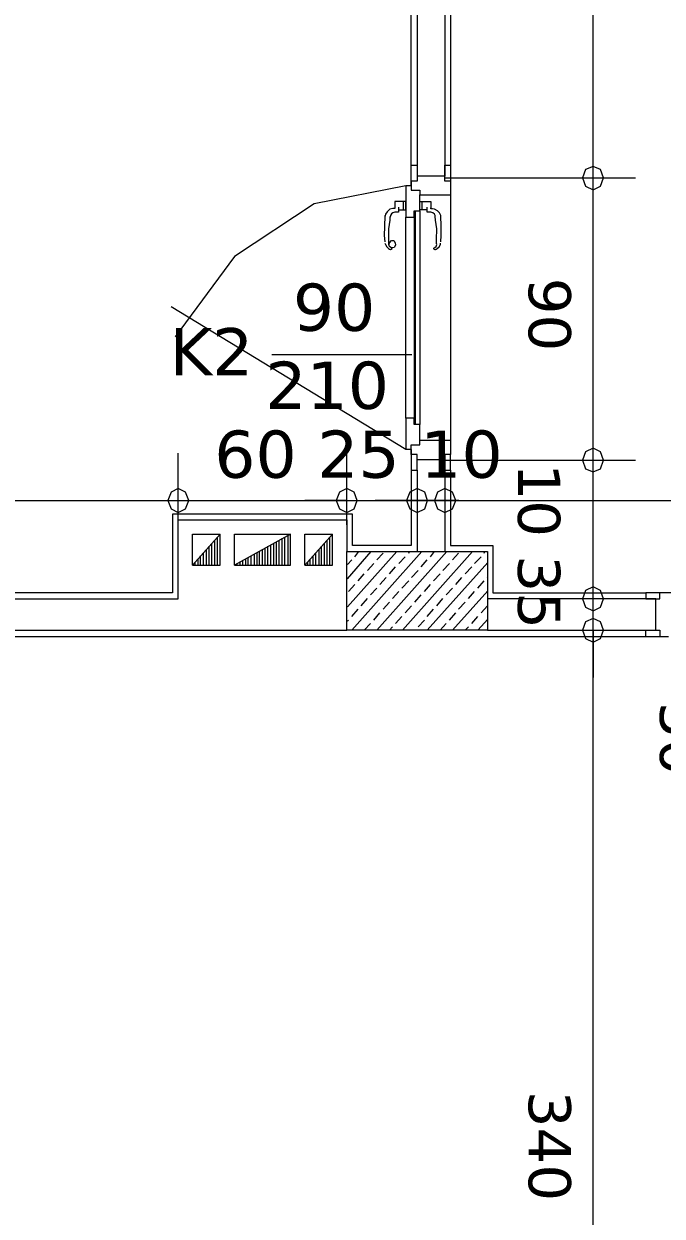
# Model space of a CAD drawing. Header units: millimetres. Extents: x 1.23 to 6.48, y 0.82 to 9.22.
# Drawn here: x 3.52 to 4.23, y 4.995 to 6.322 of the extents above; entities that cross this region are included whole.
import ezdxf

# ---------------------------------------------------------------- set-up
doc = ezdxf.new("R2010")
doc.units = ezdxf.units.MM
doc.layers.add('PDF_Geometry', color=7, linetype='Continuous', true_color=0x66ccff)
doc.layers.add('PDF_Text', color=7, linetype='Continuous')
doc.styles.add('PDF Verdana', font='verdana.ttf')

msp = doc.modelspace()

# ---------------------------------------------------------------- linework, layer by layer
at = {"layer": 'PDF_Geometry', "color": 7, "lineweight": 5}
for p, q in [((4.1535, 6.0322), (4.1535, 6.7847)), ((4.1452, 6.1603), (4.1417, 6.1509)), ((4.1535, 6.1638), (4.1452, 6.1603)), ((4.1618, 6.1603), (4.1535, 6.1638)), ((4.165, 6.1509), (4.1618, 6.1603)), ((3.9887, 6.1509), (4.2006, 6.1509)), ((4.1417, 6.1509), (4.1452, 6.1416)), ((4.1618, 6.1416), (4.165, 6.1509)), ((4.1452, 6.1416), (4.1535, 6.1376)), ((4.1535, 6.1376), (4.1618, 6.1416)), ((4.1535, 5.7172), (4.1535, 6.1373)), ((3.6917, 5.7701), (3.6917, 5.8446)), ((3.8794, 5.7648), (3.8794, 5.8446)), ((4.1452, 5.8459), (4.1417, 5.8366)), ((4.1535, 5.8499), (4.1452, 5.8459)), ((4.1618, 5.8459), (4.1535, 5.8499)), ((4.165, 5.8366), (4.1618, 5.8459)), ((3.9887, 5.8366), (4.2006, 5.8366)), ((4.1417, 5.8366), (4.1452, 5.8271)), ((4.1618, 5.8271), (4.165, 5.8366)), ((4.1452, 5.8271), (4.1535, 5.8237)), ((4.1535, 5.8237), (4.1618, 5.8271)), ((3.6917, 5.8052), (3.6838, 5.8012)), ((3.6917, 5.8052), (3.6838, 5.8012)), ((3.7, 5.8012), (3.6917, 5.8052)), ((3.7, 5.8012), (3.6917, 5.8052)), ((3.8794, 5.8052), (3.8712, 5.8012)), ((3.8794, 5.8052), (3.8712, 5.8012)), ((3.8877, 5.8012), (3.8794, 5.8052)), ((3.8877, 5.8012), (3.8794, 5.8052)), ((3.9579, 5.8052), (3.9496, 5.8012)), ((3.9579, 5.8052), (3.9496, 5.8012)), ((3.9661, 5.8012), (3.9579, 5.8052)), ((3.9661, 5.8012), (3.9579, 5.8052)), ((3.9887, 5.8052), (3.9804, 5.8012)), ((3.9887, 5.8052), (3.9804, 5.8012)), ((3.9972, 5.8012), (3.9887, 5.8052)), ((3.9972, 5.8012), (3.9887, 5.8052)), ((2.5976, 5.7917), (3.7385, 5.7917)), ((3.645, 5.7917), (3.9262, 5.7917)), ((3.6838, 5.8012), (3.6802, 5.7917)), ((3.6838, 5.8012), (3.6802, 5.7917)), ((3.6802, 5.7917), (3.6838, 5.7824)), ((3.6802, 5.7917), (3.6838, 5.7824)), ((3.7036, 5.7917), (3.7, 5.8012)), ((3.7036, 5.7917), (3.7, 5.8012)), ((3.7, 5.7824), (3.7036, 5.7917)), ((3.7, 5.7824), (3.7036, 5.7917)), ((3.8794, 5.7917), (3.8327, 5.7917)), ((3.8712, 5.8012), (3.8676, 5.7917)), ((3.8712, 5.8012), (3.8676, 5.7917)), ((3.8676, 5.7917), (3.8712, 5.7824)), ((3.8676, 5.7917), (3.8712, 5.7824)), ((3.891, 5.7917), (3.8877, 5.8012)), ((3.891, 5.7917), (3.8877, 5.8012)), ((3.8877, 5.7824), (3.891, 5.7917)), ((3.8877, 5.7824), (3.891, 5.7917)), ((3.891, 5.7917), (4.802, 5.7917)), ((3.9579, 5.7917), (3.9108, 5.7917)), ((3.9496, 5.8012), (3.946, 5.7917)), ((3.9496, 5.8012), (3.946, 5.7917)), ((3.946, 5.7917), (3.9496, 5.7824)), ((3.946, 5.7917), (3.9496, 5.7824)), ((4.0041, 5.7917), (3.9579, 5.7917)), ((3.9694, 5.7917), (3.9661, 5.8012)), ((3.9694, 5.7917), (3.9661, 5.8012)), ((3.9661, 5.7824), (3.9694, 5.7917)), ((3.9661, 5.7824), (3.9694, 5.7917)), ((3.9804, 5.8012), (3.9769, 5.7917)), ((3.9804, 5.8012), (3.9769, 5.7917)), ((3.9769, 5.7917), (3.9804, 5.7824)), ((3.9769, 5.7917), (3.9804, 5.7824)), ((3.9887, 5.7917), (4.036, 5.7917)), ((4.0007, 5.7917), (3.9972, 5.8012)), ((4.0007, 5.7917), (3.9972, 5.8012)), ((3.9972, 5.7824), (4.0007, 5.7917)), ((3.9972, 5.7824), (4.0007, 5.7917)), ((3.6838, 5.7824), (3.6917, 5.7784)), ((3.6838, 5.7824), (3.6917, 5.7784)), ((3.6917, 5.7784), (3.7, 5.7824)), ((3.6917, 5.7784), (3.7, 5.7824)), ((3.8712, 5.7824), (3.8794, 5.7784)), ((3.8712, 5.7824), (3.8794, 5.7784)), ((3.8794, 5.7784), (3.8877, 5.7824)), ((3.8794, 5.7784), (3.8877, 5.7824)), ((3.9496, 5.7824), (3.9579, 5.7784)), ((3.9496, 5.7824), (3.9579, 5.7784)), ((3.9579, 5.7784), (3.9661, 5.7824)), ((3.9579, 5.7784), (3.9661, 5.7824)), ((3.9804, 5.7824), (3.9887, 5.7784)), ((3.9804, 5.7824), (3.9887, 5.7784)), ((3.9887, 5.7784), (3.9972, 5.7824)), ((3.9887, 5.7784), (3.9972, 5.7824)), ((4.1535, 5.6823), (4.1535, 5.735)), ((4.1535, 5.6955), (4.1452, 5.6915)), ((4.1535, 4.4051), (4.1535, 5.6995)), ((4.1618, 5.6915), (4.1535, 5.6955)), ((4.1452, 5.6915), (4.1417, 5.6823)), ((4.1417, 5.6823), (4.1452, 5.673)), ((4.165, 5.6823), (4.1618, 5.6915)), ((4.1618, 5.673), (4.165, 5.6823)), ((4.1452, 5.673), (4.1535, 5.669)), ((4.1535, 5.669), (4.1618, 5.673)), ((4.1452, 5.6565), (4.1417, 5.6472)), ((4.1452, 5.6565), (4.1417, 5.6472)), ((4.1535, 5.6605), (4.1452, 5.6565)), ((4.1535, 5.6605), (4.1452, 5.6565)), ((4.1618, 5.6565), (4.1535, 5.6605)), ((4.1618, 5.6565), (4.1535, 5.6605)), ((4.165, 5.6472), (4.1618, 5.6565)), ((4.165, 5.6472), (4.1618, 5.6565)), ((4.1417, 5.6472), (4.1452, 5.6379)), ((4.1417, 5.6472), (4.1452, 5.6379)), ((4.1535, 5.6472), (4.1535, 5.5945)), ((4.1618, 5.6379), (4.165, 5.6472)), ((4.1618, 5.6379), (4.165, 5.6472)), ((4.1452, 5.6379), (4.1535, 5.6339)), ((4.1452, 5.6379), (4.1535, 5.6339)), ((4.1535, 5.6339), (4.1618, 5.6379)), ((4.1535, 5.6339), (4.1618, 5.6379))]:
    msp.add_line(p, q, dxfattribs=at)
at = {"layer": 'PDF_Geometry', "color": 5, "lineweight": 5}
for p, q in [((3.9512, 6.1422), (3.9512, 6.7253)), ((3.9579, 6.5922), (3.9579, 6.1474)), ((3.9887, 6.5922), (3.9887, 6.1527)), ((3.995, 6.5846), (3.995, 6.1474)), ((3.9512, 5.8486), (3.9512, 5.7417)), ((3.9887, 5.8375), (3.9887, 5.735)), ((3.9579, 5.8255), (3.9579, 5.735)), ((3.995, 5.8255), (3.995, 5.7417)), ((3.8858, 5.7766), (3.6854, 5.7766)), ((3.6854, 5.7766), (3.6854, 5.6888)), ((3.8858, 5.7417), (3.8858, 5.7766)), ((3.6917, 5.6823), (3.6917, 5.7701)), ((3.6917, 5.7701), (3.8794, 5.7701)), ((3.8794, 5.7701), (3.8794, 5.7417)), ((3.7385, 5.7544), (3.7075, 5.7199)), ((3.7075, 5.7199), (3.7075, 5.7544)), ((3.7075, 5.7544), (3.7385, 5.7544)), ((3.7356, 5.7199), (3.7356, 5.751)), ((3.7385, 5.7199), (3.7385, 5.7544)), ((3.8169, 5.7544), (3.7543, 5.7199)), ((3.7543, 5.7199), (3.7543, 5.7544)), ((3.7543, 5.7544), (3.8169, 5.7544)), ((3.8073, 5.7199), (3.8073, 5.7497)), ((3.8106, 5.7199), (3.8106, 5.751)), ((3.814, 5.7199), (3.814, 5.7528)), ((3.8169, 5.7199), (3.8169, 5.7544)), ((3.8635, 5.7544), (3.8327, 5.7199)), ((3.8327, 5.7199), (3.8327, 5.7544)), ((3.8327, 5.7544), (3.8635, 5.7544)), ((3.8604, 5.7199), (3.8604, 5.751)), ((3.8635, 5.7199), (3.8635, 5.7544)), ((3.7234, 5.7199), (3.7234, 5.7372)), ((3.7262, 5.7199), (3.7262, 5.7408)), ((3.7292, 5.7199), (3.7292, 5.7439)), ((3.7325, 5.7199), (3.7325, 5.7474)), ((3.7823, 5.7199), (3.7823, 5.7354)), ((3.7856, 5.7199), (3.7856, 5.7372)), ((3.7887, 5.7199), (3.7887, 5.7386)), ((3.7914, 5.7199), (3.7914, 5.7408)), ((3.795, 5.7199), (3.795, 5.7421)), ((3.7983, 5.7199), (3.7983, 5.7439)), ((3.8013, 5.7199), (3.8013, 5.7457)), ((3.8041, 5.7199), (3.8041, 5.7474)), ((3.8486, 5.7199), (3.8486, 5.7372)), ((3.8513, 5.7199), (3.8513, 5.7408)), ((3.8544, 5.7199), (3.8544, 5.7439)), ((3.8577, 5.7199), (3.8577, 5.7474)), ((3.8794, 5.7417), (3.8794, 5.735)), ((3.9512, 5.7417), (3.8858, 5.7417)), ((3.995, 5.7417), (4.0418, 5.7417)), ((4.0418, 5.7417), (4.0418, 5.6888)), ((3.7107, 5.7199), (3.7107, 5.723)), ((3.7138, 5.7199), (3.7138, 5.7266)), ((3.7166, 5.7199), (3.7166, 5.7301)), ((3.7198, 5.7199), (3.7198, 5.7332)), ((3.7606, 5.7199), (3.7606, 5.723)), ((3.7638, 5.7199), (3.7638, 5.7248)), ((3.7669, 5.7199), (3.7669, 5.7266)), ((3.7697, 5.7199), (3.7697, 5.7283)), ((3.7729, 5.7199), (3.7729, 5.7301)), ((3.7765, 5.7199), (3.7765, 5.7319)), ((3.7796, 5.7199), (3.7796, 5.7332)), ((3.8359, 5.7199), (3.8359, 5.723)), ((3.8387, 5.7199), (3.8387, 5.7266)), ((3.8418, 5.7199), (3.8418, 5.7301)), ((3.845, 5.7199), (3.845, 5.7332)), ((3.7075, 5.7199), (3.7385, 5.7199)), ((3.7543, 5.7199), (3.8169, 5.7199)), ((3.7575, 5.7199), (3.7575, 5.7212)), ((3.8327, 5.7199), (3.8635, 5.7199)), ((2.7383, 5.6823), (3.6917, 5.6823)), ((3.6854, 5.6888), (2.7442, 5.6888)), ((4.2233, 5.6823), (4.036, 5.6823)), ((4.0418, 5.6888), (4.2121, 5.6888)), ((4.2233, 5.6472), (4.2233, 5.6823)), ((2.7383, 5.6472), (3.8794, 5.6472)), ((4.036, 5.6472), (4.2233, 5.6472)), ((4.2121, 5.6401), (2.6507, 5.6401))]:
    msp.add_line(p, q, dxfattribs=at)
at = {"layer": 'PDF_Geometry', "lineweight": 5}
for p, q in [((3.9512, 6.1474), (3.9512, 6.1651)), ((3.9512, 6.1651), (3.9579, 6.1651)), ((3.9579, 6.1651), (3.9579, 6.1527)), ((3.9887, 6.1527), (3.9887, 6.1651)), ((3.9887, 6.1651), (3.995, 6.1651)), ((3.995, 6.1651), (3.995, 6.1474)), ((3.9579, 6.1474), (3.9512, 6.1474)), ((3.9512, 6.1474), (3.9512, 6.1373)), ((3.9887, 6.1527), (3.9579, 6.1527)), ((3.9579, 6.1527), (3.9579, 6.1474)), ((3.9887, 6.1474), (3.9887, 6.1527)), ((3.995, 6.1474), (3.9887, 6.1474)), ((3.995, 6.1474), (3.995, 6.132)), ((3.9452, 6.1422), (3.8431, 6.1222)), ((3.9512, 6.1422), (3.9452, 6.1422)), ((3.9452, 6.1422), (3.9452, 6.1074)), ((3.9512, 6.1373), (3.9606, 6.1373)), ((3.9606, 6.1373), (3.9606, 6.132)), ((3.8431, 6.1222), (3.7543, 6.0636)), ((3.9452, 6.1247), (3.9329, 6.1247)), ((3.9329, 6.1247), (3.9329, 6.1169)), ((3.9424, 6.1154), (3.9424, 6.1247)), ((3.9452, 6.1154), (3.9452, 6.1247)), ((3.9606, 6.132), (3.995, 6.132)), ((3.9606, 6.1142), (3.9606, 6.132)), ((3.9606, 6.1154), (3.9606, 6.1247)), ((3.9606, 6.1247), (3.973, 6.1247)), ((3.9634, 6.1154), (3.9634, 6.1247)), ((3.973, 6.1247), (3.973, 6.1169)), ((3.995, 6.132), (3.995, 5.8591)), ((3.9218, 6.1089), (3.9215, 6.0969)), ((3.9226, 6.1105), (3.9218, 6.1074)), ((3.9243, 6.1133), (3.9226, 6.1105)), ((3.9273, 6.116), (3.9243, 6.1133)), ((3.9306, 6.1169), (3.9273, 6.116)), ((3.9281, 6.1089), (3.9278, 6.1074)), ((3.9278, 6.104), (3.9278, 6.108)), ((3.929, 6.1111), (3.9281, 6.1089)), ((3.9306, 6.112), (3.929, 6.1111)), ((3.9329, 6.1169), (3.9306, 6.1169)), ((3.9329, 6.1129), (3.9306, 6.112)), ((3.9337, 6.1129), (3.9329, 6.1129)), ((3.9369, 6.1129), (3.9337, 6.1129)), ((3.9369, 6.1185), (3.9369, 6.1129)), ((3.9369, 6.1154), (3.9452, 6.1154)), ((3.9452, 5.8835), (3.9452, 6.1074)), ((3.9452, 6.1074), (3.9543, 6.1074)), ((3.9543, 6.1074), (3.9543, 6.1142)), ((3.9543, 6.1142), (3.9606, 6.1142)), ((3.9543, 6.1074), (3.9543, 5.8835)), ((3.9554, 6.1142), (3.9554, 5.8764)), ((3.9689, 6.1154), (3.9606, 6.1154)), ((3.9606, 6.1142), (3.9606, 5.8764)), ((3.9689, 6.1129), (3.9689, 6.1185)), ((3.9717, 6.1129), (3.9689, 6.1129)), ((3.973, 6.1129), (3.9717, 6.1129)), ((3.9769, 6.1163), (3.9721, 6.1169)), ((3.973, 6.1169), (3.9749, 6.1169)), ((3.9752, 6.112), (3.973, 6.1129)), ((3.9769, 6.1105), (3.9752, 6.112)), ((3.9804, 6.1142), (3.9769, 6.1163)), ((3.9777, 6.1089), (3.9769, 6.1105)), ((3.9777, 6.1074), (3.9777, 6.1089)), ((3.978, 6.104), (3.9777, 6.108)), ((3.9824, 6.112), (3.9804, 6.1142)), ((3.984, 6.1089), (3.9824, 6.112)), ((3.9843, 6.0969), (3.984, 6.1089)), ((3.9215, 6.0969), (3.921, 6.0867)), ((3.9262, 6.0942), (3.9278, 6.104)), ((3.9262, 6.0822), (3.9262, 6.0942)), ((3.9796, 6.0942), (3.978, 6.104)), ((3.9793, 6.0822), (3.9796, 6.0942)), ((3.9843, 6.0867), (3.9843, 6.0969)), ((3.921, 6.0867), (3.9218, 6.0796)), ((3.9262, 6.0778), (3.9262, 6.0822)), ((3.927, 6.0787), (3.929, 6.0813)), ((3.929, 6.0813), (3.9317, 6.0813)), ((3.9317, 6.0813), (3.9333, 6.0787)), ((3.9793, 6.0778), (3.9793, 6.0822)), ((3.984, 6.0796), (3.9843, 6.0867)), ((3.9218, 6.0782), (3.9226, 6.0769)), ((3.9226, 6.0769), (3.9238, 6.0742)), ((3.9238, 6.0742), (3.9257, 6.0725)), ((3.9257, 6.0725), (3.927, 6.0716)), ((3.9262, 6.0769), (3.927, 6.0787)), ((3.927, 6.0747), (3.9262, 6.0778)), ((3.927, 6.0747), (3.9262, 6.0769)), ((3.9286, 6.0733), (3.927, 6.0747)), ((3.9293, 6.0729), (3.927, 6.0747)), ((3.927, 6.0716), (3.9278, 6.0711)), ((3.9278, 6.0711), (3.9281, 6.0711)), ((3.9281, 6.0711), (3.9293, 6.0716)), ((3.9293, 6.0729), (3.9286, 6.0733)), ((3.932, 6.0733), (3.9293, 6.0729)), ((3.9293, 6.0725), (3.9293, 6.0729)), ((3.9298, 6.0725), (3.9293, 6.0725)), ((3.9293, 6.0716), (3.9298, 6.072)), ((3.9298, 6.072), (3.9298, 6.0725)), ((3.9337, 6.076), (3.932, 6.0733)), ((3.9333, 6.0787), (3.9337, 6.076)), ((3.976, 6.0725), (3.9765, 6.0729)), ((3.9765, 6.0725), (3.976, 6.0725)), ((3.976, 6.0725), (3.976, 6.072)), ((3.976, 6.072), (3.9765, 6.0716)), ((3.9765, 6.0729), (3.9773, 6.0733)), ((3.9765, 6.0716), (3.9773, 6.0711)), ((3.9773, 6.0733), (3.9788, 6.0747)), ((3.9773, 6.0711), (3.978, 6.0711)), ((3.978, 6.0711), (3.9788, 6.0716)), ((3.9788, 6.0747), (3.9796, 6.0769)), ((3.9788, 6.0716), (3.9801, 6.0725)), ((3.9796, 6.0769), (3.9793, 6.0778)), ((3.9801, 6.0725), (3.9821, 6.0742)), ((3.9821, 6.0742), (3.9837, 6.0769)), ((3.9837, 6.0769), (3.9837, 6.0782)), ((3.7543, 6.0636), (3.6885, 5.974)), ((3.9452, 5.8486), (3.6841, 6.0073)), ((3.9543, 5.8835), (3.9452, 5.8835)), ((3.9452, 5.8835), (3.9452, 5.8486)), ((3.9543, 5.8764), (3.9543, 5.8835)), ((3.9606, 5.8764), (3.9543, 5.8764)), ((3.9606, 5.8591), (3.9606, 5.8764)), ((3.9606, 5.8539), (3.9606, 5.8591)), ((3.9606, 5.8591), (3.995, 5.8591)), ((3.995, 5.8591), (3.995, 5.8428)), ((3.9512, 5.8486), (3.9452, 5.8486)), ((3.9512, 5.8428), (3.9512, 5.8539)), ((3.9512, 5.8539), (3.9606, 5.8539)), ((3.9579, 5.8428), (3.9512, 5.8428)), ((3.9512, 5.8428), (3.9512, 5.8255)), ((3.9579, 5.8375), (3.9579, 5.8428)), ((3.995, 5.8428), (3.9887, 5.8428)), ((3.9887, 5.8428), (3.9887, 5.8375)), ((3.995, 5.8255), (3.995, 5.8428)), ((3.9579, 5.8255), (3.9579, 5.8375)), ((3.9579, 5.8375), (3.9887, 5.8375)), ((3.9887, 5.8375), (3.9887, 5.8255)), ((3.9512, 5.8255), (3.9579, 5.8255)), ((3.9887, 5.8255), (3.995, 5.8255)), ((4.228, 5.6888), (4.2121, 5.6888)), ((4.2121, 5.6888), (4.2121, 5.6823)), ((4.2121, 5.6823), (4.2233, 5.6823)), ((4.2233, 5.6823), (4.228, 5.6823)), ((4.2233, 5.6472), (4.2233, 5.6823)), ((4.228, 5.6823), (4.228, 5.6888)), ((4.2418, 5.6888), (4.228, 5.6888)), ((4.2121, 5.6401), (4.2121, 5.6472)), ((4.2121, 5.6472), (4.2233, 5.6472)), ((4.2233, 5.6472), (4.228, 5.6472)), ((4.228, 5.6472), (4.228, 5.6401)), ((4.228, 5.6401), (4.2121, 5.6401)), ((4.2375, 5.6401), (4.228, 5.6401))]:
    msp.add_line(p, q, dxfattribs=at)
at = {"layer": 'PDF_Geometry', "color": 1, "lineweight": 5}
for p, q in [((3.9519, 5.954), (3.7958, 5.954)), ((3.8794, 5.6472), (3.8794, 5.735)), ((3.8794, 5.735), (4.036, 5.735)), ((3.8802, 5.7045), (3.9067, 5.735)), ((3.8802, 5.6734), (3.935, 5.735)), ((3.8802, 5.7204), (3.885, 5.7257)), ((3.885, 5.6472), (3.9631, 5.735)), ((3.8885, 5.7292), (3.8929, 5.735)), ((3.9127, 5.6472), (3.9908, 5.735)), ((3.9127, 5.7257), (3.9199, 5.7332)), ((3.9372, 5.7217), (3.9444, 5.7292)), ((3.9413, 5.6472), (4.0192, 5.735)), ((3.9483, 5.7332), (3.9491, 5.735)), ((3.9622, 5.7177), (3.9689, 5.7257)), ((3.9689, 5.6472), (4.0363, 5.7226)), ((3.9725, 5.7292), (3.9769, 5.735)), ((3.9972, 5.7257), (4.0038, 5.7332)), ((4.0217, 5.7217), (4.0288, 5.7292)), ((4.0324, 5.7332), (4.0332, 5.735)), ((4.036, 5.735), (4.036, 5.6472)), ((3.8921, 5.7023), (3.8989, 5.7101)), ((3.9025, 5.7137), (3.9095, 5.7217)), ((3.927, 5.7101), (3.9337, 5.7177)), ((3.9515, 5.7061), (3.9587, 5.7137)), ((3.976, 5.7023), (3.9832, 5.7101)), ((3.9864, 5.7137), (3.9936, 5.7217)), ((4.011, 5.7101), (4.0184, 5.7177)), ((3.8814, 5.6906), (3.8885, 5.6983)), ((3.9163, 5.6983), (3.9234, 5.7061)), ((3.9408, 5.6943), (3.9483, 5.7023)), ((3.9658, 5.6906), (3.9725, 5.6983)), ((4.0007, 5.6983), (4.0074, 5.7061)), ((4.0252, 5.6943), (4.0324, 5.7023)), ((4.036, 5.7061), (4.0363, 5.7066)), ((3.8953, 5.6743), (3.9025, 5.6826)), ((3.9059, 5.6866), (3.9127, 5.6943)), ((3.9301, 5.6826), (3.9372, 5.6906)), ((3.9551, 5.6786), (3.9622, 5.6866)), ((3.9796, 5.6743), (3.9864, 5.6826)), ((3.99, 5.6866), (3.9972, 5.6943)), ((3.9972, 5.6472), (4.0363, 5.6912)), ((4.0149, 5.6826), (4.0217, 5.6906)), ((3.885, 5.6626), (3.8921, 5.6706)), ((3.9199, 5.6706), (3.927, 5.6786)), ((3.9444, 5.6666), (3.9515, 5.6743)), ((3.9689, 5.6626), (3.976, 5.6706)), ((4.0038, 5.6706), (4.011, 5.6786)), ((4.0288, 5.6666), (4.036, 5.6743)), ((3.8802, 5.6574), (3.8814, 5.6586)), ((3.9095, 5.6586), (3.9163, 5.6666)), ((3.9337, 5.6546), (3.9408, 5.6626)), ((3.9587, 5.6512), (3.9658, 5.6586)), ((3.9936, 5.6586), (4.0007, 5.6666)), ((4.0184, 5.6546), (4.0252, 5.6626)), ((4.0252, 5.6472), (4.0363, 5.6596)), ((4.036, 5.6472), (3.8794, 5.6472)), ((3.8989, 5.6472), (3.9059, 5.6546)), ((3.927, 5.6472), (3.9301, 5.6512)), ((3.9832, 5.6472), (3.99, 5.6546)), ((4.0113, 5.6472), (4.0149, 5.6512))]:
    msp.add_line(p, q, dxfattribs=at)

# ---------------------------------------------------------------- texts
at = {"layer": 'PDF_Text', "style": 'PDF Verdana'}
for s, p in [('90', (3.8194, 5.9807)), ('210', (3.7888, 5.8938)), ('60 25 10', (3.7319, 5.8171))]:
    msp.add_text(s, height=0.05255, dxfattribs=at).set_placement(p)
for s, p in [('90', (4.0819, 6.0398)), ('10 35', (4.07, 5.833)), ('50', (4.228, 5.5675)), ('340', (4.0819, 5.1345))]:
    msp.add_text(s, height=0.04694, rotation=270, dxfattribs=at).set_placement(p)
at = {"layer": 'PDF_Text', "color": 1, "style": 'PDF Verdana'}
msp.add_text('K2', height=0.05255, dxfattribs=at).set_placement((3.6822, 5.9312))

doc.saveas('drawing.dxf')
